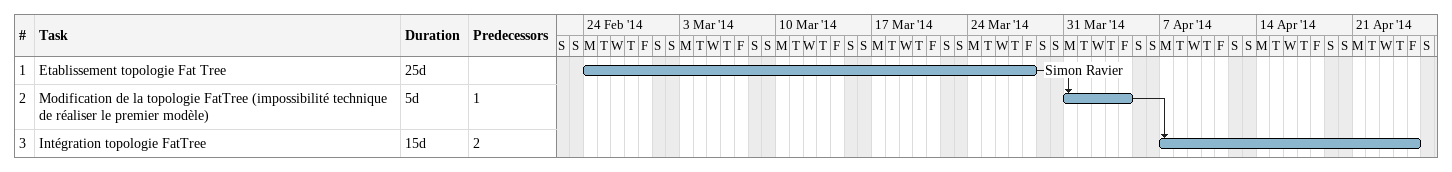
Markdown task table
| ID | Task | Duration | Start | Finish | Predecessors | Resources |
|---|---|---|---|---|---|---|
| 1 | Etablissement topologie Fat Tree | 25d | 2014-02-24 | 2014-03-28 |  | Simon Ravier |
| 2 | Modification de la topologie FatTree (impossibilité technique de réaliser le premier modèle) | 5d | 2014-03-31 | 2014-04-04 | 1 |  |
| 3 | Intégration topologie FatTree | 15d | 2014-04-07 | 2014-04-25 | 2 |  |
